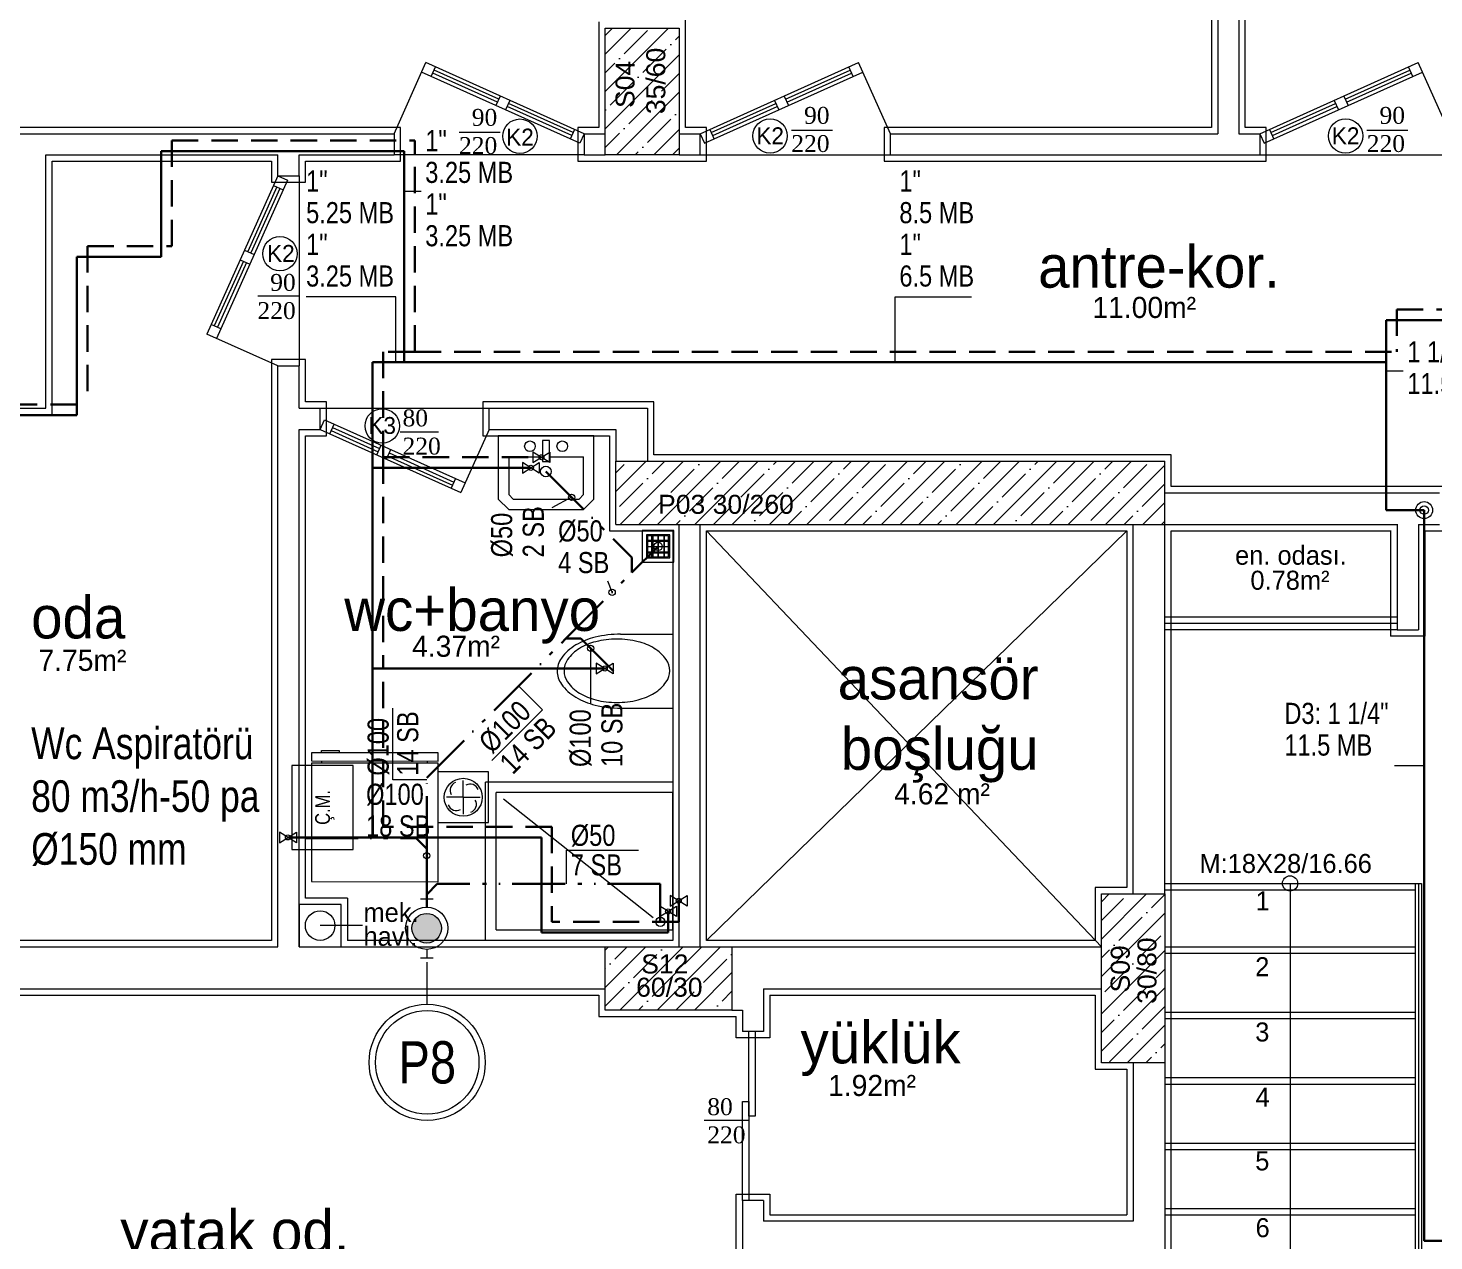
# Model space of a CAD drawing. Header units: centimetres. Extents: x 252513 to 260714, y -444050 to -441150.
# Drawn here: x 252907 to 253573, y -442395 to -441821 of the extents above; entities that cross this region are included whole.
import ezdxf
from ezdxf.enums import TextEntityAlignment as Align

# ---------------------------------------------------------------- set-up
doc = ezdxf.new("R2010")
doc.units = ezdxf.units.CM
doc.linetypes.add('ROTAS_BASMA', pattern=[18.75, 12.5, -6.25])
doc.linetypes.add('ROTAS_PISSU', pattern=[45, 25, -6, 0, -6, 2, -6])
for name, color, linetype, lineweight in [('ROTAS-MIMARI', 8, 'Continuous', 13), ('ROTAS-MIMARI-YAZI', 8, 'Continuous', 13), ('ROTAS-SEMBOL-KILAVUZ', 9, 'Continuous', 9), ('ROTAS-SIHHI-CIHAZ-YAZI', 1, 'Continuous', 13), ('ROTAS-SIHHI-HAVALANDIRMA-SEMBOL', 30, 'Continuous', 13), ('ROTAS-SIHHI-HAVALANDIRMA-YAZI', 30, 'Continuous', 9), ('ROTAS-SIHHI-KOLON-NO', 1, 'Continuous', 18), ('ROTAS-SIHHI-PIS-SU', 6, 'ROTAS_PISSU', 30), ('ROTAS-SIHHI-PIS-SU-CAP', 211, 'Continuous', 18), ('ROTAS-SIHHI-SEMBOL', 1, 'Continuous', 18), ('ROTAS-SIHHI-SICAK-SU', 1, 'ROTAS_BASMA', 30), ('ROTAS-SIHHI-SOGUK-SU', 5, 'Continuous', 30), ('ROTAS-SIHHI-TEMIZ-SU-CAP', 101, 'Continuous', 18)]:
    doc.layers.add(name, color=color, linetype=linetype, lineweight=lineweight)
doc.styles.add('arial_1_18', font='arial.ttf', dxfattribs={"height": 0.2})
doc.styles.add('ROTAS-YAZI', font='arial.ttf')
pattern_1 = [(45, (231105.378, -437638.89), (-8.838835, 8.838835), []), (45, (231114.217, -437638.89), (-8.838835, 8.838835), [15.625, -3.125, 0, -3.125])]

# ---------------------------------------------------------------- blocks, each defined once
blk = doc.blocks.new('ROTAS-S2-PIS-KOLON')
h = blk.add_hatch(color=6)
edge = h.paths.add_edge_path()
edge.add_arc((0, 0), 7, 0, 360)
at = {"color": 30}
for p, q in [((-10, 0), (-14, 0)), ((10, 0), (14, 0))]:
    blk.add_line(p, q, dxfattribs=at)
at = {"color": 1}
for points in [[(-14, -3), (-14, 3)], [(14, -3), (14, 3)]]:
    blk.add_lwpolyline(points, dxfattribs=at)
at = {"color": 30}
blk.add_circle((0, 0), 10, dxfattribs=at)
at = {"color": 6}
blk.add_circle((0, 0), 7, dxfattribs=at)
at = {"style": 'ROTAS-YAZI', "flags": 1}
blk.add_attdef('NO', (0, 0), '', height=5, dxfattribs=at)
blk = doc.blocks.new('ROTAS-S2-YER-SUZGECI')
for p, q in [((-5.5, 3), (5.5, 3)), ((-5.5, 0), (5.5, 0)), ((-3, -5.5), (-3, 5.5)), ((0, -5.5), (0, 5.5)), ((3, -5.5), (3, 5.5)), ((-5.5, -3), (5.5, -3))]:
    blk.add_line(p, q)
for points in [[(-7.5, -7.5), (7.5, -7.5), (7.5, 7.5), (-7.5, 7.5)], [(-5.5, -5.5), (5.5, -5.5), (5.5, 5.5), (-5.5, 5.5)]]:
    blk.add_lwpolyline(points, close=True)
blk.add_circle((0, 0), 2)
blk = doc.blocks.new('ROTAS-S2-TEMIZ-GIRIS')
for radius in [4, 2]:
    blk.add_circle((0, 0), radius)
blk = doc.blocks.new('ROTAS-S2-KURESEL-VANA')
blk.add_lwpolyline([(-4, -2.5), (4, 2.5), (4, -2.5), (-4, 2.5)], close=True)
blk.add_circle((0, 0), 1.2)
blk = doc.blocks.new('ROTAS-S2-KOLON-NO')
at = {"color": 1}
for radius in [27.5, 24.5]:
    blk.add_circle((0, 0), radius, dxfattribs=at)
at = {"color": 6, "style": 'ROTAS-YAZI', "width": 0.8}
blk.add_attdef('NO', text='', height=20, dxfattribs=at).set_placement((0, 0), align=Align.MIDDLE_CENTER)
blk = doc.blocks.new('ROTAS-S2-ASPIRATOR')
for q in [(0, 8), (-8, 0), (8, 0), (0, -8)]:
    blk.add_line((0, 0), q)
blk.add_lwpolyline([(-12, -12), (12, -12), (12, 12), (-12, 12)], close=True)
blk.add_circle((0, 0), 9)
for centre, start, end in [((-2.26, 3.3), 110, 210), ((3.3, 2.26), 20, 120), ((-3.3, -2.26), 200, 300), ((2.26, -3.3), 290, 390)]:
    blk.add_arc(centre, 4, start, end)
blk = doc.blocks.new('ROTAS-S2-TS-CAP2')
at = {"style": 'ROTAS-YAZI', "width": 0.8}
for tag, p in [('C1', (0, 15)), ('M1', (0, 0))]:
    blk.add_attdef(tag, p, '', height=10, dxfattribs=at)
blk = doc.blocks.new('ROTAS-S2-PS-CAP-U')
for p, q in [((0, 0), (0, 16)), ((0, 16), (34, 16))]:
    blk.add_line(p, q)
at = {"style": 'ROTAS-YAZI', "width": 0.8}
for tag, p in [('CAP', (2, 18)), ('SB', (2, 4))]:
    blk.add_attdef(tag, p, '', height=10, dxfattribs=at)
blk = doc.blocks.new('ROTAS-S2-PS-CAP-AL')
for p, q in [((0, 0), (0, -16)), ((0, -16), (-34, -16))]:
    blk.add_line(p, q)
at = {"style": 'ROTAS-YAZI', "width": 0.8}
for tag, p in [('CAP', (-32, -14)), ('SB', (-32, -28))]:
    blk.add_attdef(tag, p, '', height=10, dxfattribs=at)
blk = doc.blocks.new('ROTAS-S2-TS-CAP4')
at = {"style": 'ROTAS-YAZI', "width": 0.8}
for tag, p in [('C1', (0, 45)), ('M1', (0, 30)), ('C2', (0, 15)), ('M2', (0, 0))]:
    blk.add_attdef(tag, p, '', height=10, dxfattribs=at)

msp = doc.modelspace()

# ---------------------------------------------------------------- hatches: boundary and pattern name
at = {"layer": 'ROTAS-MIMARI', "ltscale": 0.03}
h = msp.add_hatch(dxfattribs=at)
h.set_pattern_fill('ANSI35', color=256, scale=50, style=0)
h.set_pattern_definition(pattern_1)
h.paths.add_polyline_path([(253215.24, -441820.76), (253180.24, -441820.76), (253180.24, -441880.76), (253215.24, -441880.76)])
h.paths.add_polyline_path([(253211.15, -441863.84), (253211.15, -441827.72), (253197.18, -441827.72), (253197.18, -441863.84)], flags=24)
h.paths.add_polyline_path([(253196.6, -441860.92), (253196.6, -441833.89), (253182.64, -441833.89), (253182.64, -441860.92)], flags=24)
h = msp.add_hatch(dxfattribs=at)
h.set_pattern_fill('ANSI35', color=256, scale=50, style=0)
h.set_pattern_definition(pattern_1)
h.paths.add_polyline_path([(253445.24, -442025.76), (253185.24, -442025.76), (253185.24, -442055.76), (253445.24, -442055.76)])
h.paths.add_polyline_path([(253202.91, -442053.25), (253271.89, -442053.25), (253271.89, -442039.28), (253202.91, -442039.28)], flags=24)
h = msp.add_hatch(dxfattribs=at)
h.set_pattern_fill('ANSI35', color=256, scale=50, style=0)
h.set_pattern_definition(pattern_1)
h.paths.add_polyline_path([(253445.24, -442230.76), (253415.24, -442230.76), (253415.24, -442310.76), (253445.24, -442310.76)])
h.paths.add_polyline_path([(253443.72, -442285.14), (253443.72, -442249.02), (253429.75, -442249.02), (253429.75, -442285.14)], flags=24)
h.paths.add_polyline_path([(253431.06, -442279.73), (253431.06, -442252.7), (253417.1, -442252.7), (253417.1, -442279.73)], flags=24)
h = msp.add_hatch(dxfattribs=at)
h.set_pattern_fill('ANSI35', color=256, scale=50, style=0)
h.set_pattern_definition(pattern_1)
h.paths.add_polyline_path([(253240.24, -442255.76), (253180.24, -442255.76), (253180.24, -442285.76), (253240.24, -442285.76)])
h.paths.add_polyline_path([(253192.54, -442281.91), (253228.66, -442281.91), (253228.66, -442267.94), (253192.54, -442267.94)], flags=24)
h.paths.add_polyline_path([(253194.94, -442270.89), (253221.96, -442270.89), (253221.96, -442256.93), (253194.94, -442256.93)], flags=24)

# ---------------------------------------------------------------- linework, layer by layer
for p, q in [((253467.24, -441518.76), (253467.24, -441867.76)), ((253470.24, -441515.76), (253470.24, -441870.76)), ((253480.24, -441515.76), (253480.24, -441870.76)), ((253483.24, -441867.76), (253483.24, -441518.76)), ((253218.24, -441822.76), (253218.24, -441533.76)), ((253177.24, -441817.76), (253177.24, -441867.76)), ((253218.24, -441867.76), (253218.24, -441822.76)), ((253080.24, -441870.76), (253095.36, -441837.12)), ((253170.24, -441870.76), (253095.36, -441837.12)), ((253225.24, -441870.76), (253300.12, -441837.12)), ((253315.24, -441870.76), (253300.12, -441837.12)), ((253490.24, -441870.76), (253565.12, -441837.12)), ((253580.24, -441870.76), (253565.12, -441837.12)), ((253168.19, -441875.32), (253093.31, -441841.68)), ((253097.87, -441843.73), (253099.92, -441839.17)), ((253129.21, -441855.84), (253098.61, -441842.09)), ((253129.85, -441854.4), (253099.25, -441840.65)), ((253227.29, -441875.32), (253302.17, -441841.68)), ((253265.63, -441854.4), (253296.23, -441840.65)), ((253266.28, -441855.84), (253296.88, -441842.09)), ((253297.61, -441843.73), (253295.56, -441839.17)), ((253492.29, -441875.32), (253567.17, -441841.68)), ((253530.63, -441854.4), (253561.23, -441840.65)), ((253531.28, -441855.84), (253561.88, -441842.09)), ((253562.61, -441843.73), (253560.56, -441839.17)), ((253130.52, -441852.92), (253128.47, -441857.48)), ((253135.08, -441854.97), (253133.03, -441859.53)), ((253164.37, -441871.64), (253133.77, -441857.89)), ((253165.01, -441870.2), (253134.41, -441856.45)), ((253230.47, -441870.2), (253261.07, -441856.45)), ((253231.12, -441871.64), (253261.72, -441857.89)), ((253260.4, -441854.97), (253262.45, -441859.53)), ((253264.96, -441852.92), (253267.01, -441857.48)), ((253495.47, -441870.2), (253526.07, -441856.45)), ((253496.12, -441871.64), (253526.72, -441857.89)), ((253525.4, -441854.97), (253527.45, -441859.53)), ((253529.96, -441852.92), (253532.01, -441857.48)), ((253083.24, -441867.76), (252897.43, -441867.76)), ((252900.43, -441870.76), (253080.24, -441870.76)), ((253080.24, -441870.76), (253080.24, -441880.76)), ((253083.24, -441883.76), (253083.24, -441867.76)), ((253111.11, -441870.08), (253130.43, -441870.08)), ((253165.68, -441868.71), (253163.63, -441873.28)), ((253177.24, -441867.76), (253167.24, -441867.76)), ((253167.24, -441867.76), (253167.24, -441883.76)), ((253170.24, -441870.76), (253168.19, -441875.32)), ((253170.24, -441870.76), (253180.24, -441870.76)), ((253170.24, -441870.76), (253170.24, -441880.76)), ((253215.24, -441870.76), (253225.24, -441870.76)), ((253228.24, -441867.76), (253218.24, -441867.76)), ((253225.24, -441880.76), (253225.24, -441870.76)), ((253225.24, -441870.76), (253227.29, -441875.32)), ((253228.24, -441883.76), (253228.24, -441867.76)), ((253229.8, -441868.71), (253231.85, -441873.28)), ((253268.45, -441869.15), (253287.77, -441869.15)), ((253467.24, -441867.76), (253312.24, -441867.76)), ((253312.24, -441867.76), (253312.24, -441883.76)), ((253315.24, -441870.76), (253470.24, -441870.76)), ((253315.24, -441880.76), (253315.24, -441870.76)), ((253480.24, -441870.76), (253490.24, -441870.76)), ((253493.24, -441867.76), (253483.24, -441867.76)), ((253490.24, -441870.76), (253490.24, -441880.76)), ((253490.24, -441870.76), (253492.29, -441875.32)), ((253493.24, -441883.76), (253493.24, -441867.76)), ((253494.8, -441868.71), (253496.85, -441873.28)), ((253540.93, -441869.15), (253560.25, -441869.15)), ((252915.43, -441880.76), (253025.24, -441880.76)), ((252915.43, -442000.76), (252915.43, -441880.76)), ((252918.43, -441883.76), (253022.24, -441883.76)), ((252918.43, -442003.76), (252918.43, -441883.76)), ((253022.24, -441883.76), (253022.24, -441893.76)), ((253025.24, -441890.76), (253025.24, -441880.76)), ((253035.24, -441890.76), (253035.24, -441880.76)), ((253035.24, -441880.76), (253080.24, -441880.76)), ((253038.24, -441893.76), (253038.24, -441883.76)), ((253038.24, -441883.76), (253083.24, -441883.76)), ((253170.24, -441880.76), (253080.24, -441880.76)), ((253167.24, -441883.76), (253228.24, -441883.76)), ((253170.24, -441880.76), (253180.24, -441880.76)), ((253215.24, -441880.76), (253225.24, -441880.76)), ((253225.24, -441880.76), (253315.24, -441880.76)), ((253312.24, -441883.76), (253493.24, -441883.76)), ((253315.24, -441880.76), (253490.24, -441880.76)), ((253490.24, -441880.76), (253580.24, -441880.76)), ((253025.24, -441890.76), (252991.59, -441965.65)), ((253025.24, -441890.76), (253035.24, -441890.76)), ((253025.24, -441890.76), (253029.8, -441892.81)), ((253035.24, -441890.76), (253035.24, -441980.76)), ((253029.8, -441892.81), (252996.16, -441967.69)), ((253024.68, -441895.99), (253010.93, -441926.59)), ((253026.12, -441896.64), (253012.37, -441927.24)), ((253022.24, -441893.76), (253038.24, -441893.76)), ((253023.19, -441895.32), (253027.75, -441897.37)), ((253008.88, -441931.15), (252995.13, -441961.75)), ((253010.32, -441931.8), (252996.57, -441962.4)), ((253007.39, -441930.49), (253011.95, -441932.53)), ((253009.44, -441925.92), (253014, -441927.97)), ((253015.68, -441947.54), (253035, -441947.54)), ((252998.2, -441963.13), (252993.64, -441961.08)), ((253025.24, -441980.76), (252991.59, -441965.65)), ((253038.24, -441977.76), (253022.24, -441977.76)), ((253022.24, -441977.76), (253022.24, -442252.76)), ((253038.24, -441997.76), (253038.24, -441977.76)), ((253025.24, -442255.76), (253025.24, -441980.76)), ((253025.24, -441980.76), (253035.24, -441980.76)), ((253035.24, -442000.76), (253035.24, -441980.76)), ((253048.24, -441997.76), (253038.24, -441997.76)), ((253048.24, -442013.76), (253048.24, -441997.76)), ((253203.24, -441997.76), (253122.24, -441997.76)), ((253122.24, -441997.76), (253122.24, -442013.76)), ((253203.24, -442022.76), (253203.24, -441997.76)), ((252770.24, -442000.76), (252915.43, -442000.76)), ((252773.24, -442003.76), (252918.43, -442003.76)), ((253035.24, -442000.76), (253045.24, -442000.76)), ((253045.24, -442010.76), (253045.24, -442000.76)), ((253045.24, -442000.76), (253125.24, -442000.76)), ((253125.24, -442000.76), (253200.24, -442000.76)), ((253125.24, -442010.76), (253125.24, -442000.76)), ((253200.24, -442000.76), (253200.24, -442025.76)), ((253035.24, -442255.76), (253035.24, -442010.76)), ((253035.24, -442010.76), (253045.24, -442010.76)), ((253045.24, -442010.76), (253047.29, -442006.2)), ((253045.24, -442010.76), (253111.8, -442040.67)), ((253047.29, -442006.2), (253113.85, -442036.11)), ((253049.8, -442012.81), (253051.85, -442008.25)), ((253050.47, -442011.33), (253072.75, -442021.34)), ((253051.12, -442009.89), (253073.4, -442019.9)), ((253125.24, -442010.76), (253111.8, -442040.67)), ((253125.24, -442010.76), (253185.24, -442010.76)), ((253185.24, -442010.76), (253185.24, -442025.76)), ((253038.24, -442232.76), (253038.24, -442013.76)), ((253038.24, -442013.76), (253048.24, -442013.76)), ((253072.08, -442022.82), (253074.13, -442018.26)), ((253101.29, -442012.11), (253083.18, -442012.11)), ((253122.24, -442013.76), (253182.24, -442013.76)), ((253174.91, -442013.76), (253129.58, -442013.76)), ((253129.58, -442013.76), (253129.58, -442043.76)), ((253150.57, -442016.05), (253150.57, -442026.05)), ((253153.92, -442016.05), (253150.57, -442016.05)), ((253153.92, -442026.05), (253153.92, -442016.05)), ((253174.91, -442043.76), (253174.91, -442013.76)), ((253182.24, -442013.76), (253182.24, -442025.76)), ((253076.64, -442024.87), (253078.69, -442020.31)), ((253077.31, -442023.39), (253107.91, -442037.14)), ((253077.96, -442021.95), (253108.56, -442035.7)), ((253134.58, -442023.76), (253150.57, -442023.76)), ((253134.58, -442023.76), (253134.58, -442041.69)), ((253153.92, -442023.76), (253169.91, -442023.76)), ((253169.91, -442041.69), (253169.91, -442023.76)), ((253248.24, -442022.76), (253203.24, -442022.76)), ((253412.24, -442022.76), (253248.24, -442022.76)), ((253448.24, -442022.76), (253412.24, -442022.76)), ((253448.24, -442037.76), (253448.24, -442022.76)), ((253150.57, -442026.05), (253153.92, -442026.05)), ((253182.24, -442025.76), (253182.24, -442058.76)), ((253109.29, -442034.06), (253107.24, -442038.62)), ((253578.24, -442037.76), (253448.24, -442037.76)), ((253129.58, -442043.76), (253134.58, -442048.76)), ((253134.58, -442041.69), (253136.65, -442043.76)), ((253136.65, -442043.76), (253167.83, -442043.76)), ((253167.83, -442043.76), (253169.91, -442041.69)), ((253169.91, -442048.76), (253174.91, -442043.76)), ((253445.24, -442040.76), (253575.24, -442040.76)), ((253134.58, -442048.76), (253169.91, -442048.76)), ((253215.24, -442255.76), (253215.24, -442055.76)), ((253225.24, -442255.76), (253225.24, -442055.76)), ((253430.24, -442230.76), (253430.24, -442055.76)), ((253445.24, -442055.76), (253555.24, -442055.76)), ((253445.24, -442230.76), (253445.24, -442055.76)), ((253555.24, -442055.73), (253555.24, -442105.73)), ((253565.24, -442055.76), (253575.24, -442055.76)), ((253565.24, -442055.76), (253565.24, -442105.73)), ((253182.24, -442058.76), (253212.24, -442058.76)), ((253210.26, -442061.17), (253200.26, -442061.17)), ((253200.26, -442061.17), (253200.26, -442071.17)), ((253200.26, -442063.64), (253210.26, -442063.64)), ((253202.72, -442061.17), (253202.72, -442071.17)), ((253205.34, -442061.17), (253205.34, -442071.17)), ((253207.96, -442061.17), (253207.96, -442071.17)), ((253210.26, -442071.17), (253210.26, -442061.17)), ((253212.24, -442058.76), (253212.24, -442252.76)), ((253228.24, -442252.76), (253228.24, -442058.76)), ((253228.24, -442058.76), (253245.24, -442058.76)), ((253228.24, -442058.76), (253415.24, -442255.76)), ((253228.24, -442252.76), (253427.24, -442058.76)), ((253245.24, -442058.76), (253415.24, -442058.76)), ((253415.24, -442058.76), (253427.24, -442058.76)), ((253427.24, -442058.76), (253427.24, -442227.76)), ((253448.24, -442230.76), (253448.24, -442058.76)), ((253448.24, -442058.76), (253552.03, -442058.76)), ((253552.03, -442058.73), (253552.03, -442108.73)), ((253568.24, -442058.76), (253578.24, -442058.76)), ((253568.24, -442058.76), (253568.24, -442108.73)), ((253200.26, -442066.17), (253210.26, -442066.17)), ((253200.26, -442068.7), (253210.26, -442068.7)), ((253200.26, -442071.17), (253210.26, -442071.17)), ((253555.24, -442099.73), (253445.24, -442099.73)), ((253555.24, -442102.73), (253445.24, -442102.73)), ((253187.52, -442107.76), (253212.41, -442107.76)), ((253212.45, -442142.76), (253212.45, -442107.71)), ((253555.24, -442105.73), (253445.24, -442105.73)), ((253568.24, -442108.73), (253552.03, -442108.73)), ((253555.24, -442105.73), (253565.24, -442105.73)), ((253187.52, -442142.76), (253212.45, -442142.76)), ((253101.11, -442163.96), (253041.11, -442163.95)), ((253041.11, -442163.95), (253041.11, -442167.79)), ((253045.87, -442163.95), (253045.87, -442162.86)), ((253045.87, -442162.86), (253054.19, -442162.86)), ((253054.19, -442163.95), (253045.87, -442163.95)), ((253054.19, -442162.86), (253054.19, -442163.95)), ((253101.11, -442167.81), (253101.11, -442163.96)), ((253041.11, -442168.78), (253041.09, -442224.93)), ((253041.11, -442167.79), (253101.11, -442167.81)), ((253101.1, -442168.79), (253041.11, -442168.78)), ((253046.11, -442168.78), (253046.11, -442167.8)), ((253096.11, -442168.79), (253096.11, -442167.81)), ((253101.09, -442224.95), (253101.1, -442168.79)), ((253212.24, -442177.76), (253123.53, -442177.76)), ((253123.53, -442252.76), (253123.53, -442177.76)), ((253212.24, -442182.76), (253128.53, -442182.76)), ((253128.53, -442247.76), (253128.53, -442182.76)), ((253212.24, -442247.76), (253212.24, -442182.76)), ((253132.07, -442185.77), (253203, -442241.94)), ((253041.09, -442224.93), (253101.09, -442224.95)), ((253427.24, -442227.76), (253412.24, -442227.76)), ((253412.24, -442227.76), (253412.24, -442252.76)), ((253445.24, -442225.76), (253563.74, -442225.76)), ((253445.24, -442228.76), (253563.74, -442228.76)), ((253448.24, -442310.76), (253448.24, -442230.76)), ((253504.49, -442225.76), (253504.49, -442472.76)), ((253563.74, -442225.76), (253563.74, -442651.93)), ((253563.74, -442225.76), (253566.74, -442225.76)), ((253565.24, -442225.76), (253565.24, -442651.54)), ((253566.74, -442225.76), (253566.74, -442654.25)), ((253055.24, -442235.76), (253035.24, -442235.76)), ((253035.24, -442235.76), (253035.24, -442255.76)), ((253058.24, -442232.76), (253038.24, -442232.76)), ((253055.24, -442255.76), (253055.24, -442235.76)), ((253058.24, -442232.76), (253058.24, -442252.76)), ((253065.24, -442245.76), (253045.24, -442245.76)), ((253128.53, -442247.76), (253212.24, -442247.76)), ((252785.24, -442255.76), (253025.24, -442255.76)), ((253022.24, -442252.76), (252788.24, -442252.76)), ((253035.24, -442255.76), (253180.24, -442255.76)), ((253035.24, -442255.76), (253055.24, -442255.76)), ((253170.24, -442252.76), (253058.24, -442252.76)), ((253212.24, -442252.76), (253170.24, -442252.76)), ((253225.24, -442255.76), (253415.24, -442255.76)), ((253412.24, -442252.76), (253228.24, -442252.76)), ((253445.24, -442255.76), (253563.74, -442255.76)), ((253445.24, -442258.76), (253563.74, -442258.76)), ((252785.24, -442275.76), (253180.24, -442275.76)), ((253255.24, -442275.76), (253415.24, -442275.76)), ((253255.24, -442275.76), (253255.24, -442295.9)), ((252788.24, -442278.76), (253177.24, -442278.76)), ((253177.24, -442278.76), (253177.24, -442288.76)), ((253258.24, -442278.76), (253412.24, -442278.76)), ((253258.24, -442278.76), (253258.24, -442298.9)), ((253412.24, -442278.76), (253412.24, -442313.76)), ((253177.24, -442288.76), (253233.24, -442288.76)), ((253233.24, -442288.76), (253242.24, -442288.76)), ((253240.24, -442285.76), (253245.24, -442285.76)), ((253242.24, -442298.9), (253242.24, -442288.76)), ((253245.24, -442285.76), (253245.24, -442295.9)), ((253445.24, -442286.76), (253563.74, -442286.76)), ((253445.24, -442289.76), (253563.74, -442289.76)), ((253255.24, -442295.9), (253245.24, -442295.9)), ((253248.24, -442336.05), (253248.24, -442296.05)), ((253251.24, -442296.05), (253251.24, -442336.05)), ((253258.24, -442298.9), (253242.24, -442298.9)), ((253430.24, -442310.76), (253430.24, -442385.76)), ((253445.24, -442310.76), (253445.24, -442560.76)), ((253448.24, -442525.76), (253448.24, -442310.76)), ((253412.24, -442313.76), (253427.24, -442313.76)), ((253427.24, -442313.76), (253427.24, -442382.76)), ((253445.24, -442317.76), (253563.74, -442317.76)), ((253445.24, -442320.76), (253563.74, -442320.76)), ((253245.24, -442375.9), (253245.24, -442329.08)), ((253245.24, -442329.08), (253248.24, -442329.08)), ((253248.24, -442329.08), (253248.24, -442375.9)), ((253251.24, -442336.05), (253248.24, -442336.05)), ((253248.24, -442338.06), (253227.13, -442338.06)), ((253445.24, -442348.76), (253563.74, -442348.76)), ((253445.24, -442351.76), (253563.74, -442351.76)), ((253242.24, -442572.76), (253242.24, -442372.9)), ((253242.24, -442372.9), (253258.24, -442372.9)), ((253245.24, -442375.9), (253245.24, -442575.76)), ((253255.24, -442375.9), (253245.24, -442375.9)), ((253248.24, -442375.9), (253245.24, -442375.9)), ((253255.24, -442375.9), (253255.24, -442385.76)), ((253258.24, -442372.9), (253258.24, -442382.76)), ((253258.24, -442382.76), (253427.24, -442382.76)), ((253445.24, -442379.76), (253563.74, -442379.76)), ((253445.24, -442382.76), (253563.74, -442382.76)), ((253430.24, -442385.76), (253255.24, -442385.76))]:
    msp.add_line(p, q, dxfattribs=at)
for points in [[(253180.24, -441880.76), (253180.24, -441820.76)], [(253180.24, -441820.76), (253215.24, -441820.76)], [(253215.24, -441820.76), (253215.24, -441880.76)], [(253215.24, -441880.76), (253180.24, -441880.76)], [(253185.24, -442055.76), (253185.24, -442025.76)], [(253185.24, -442025.76), (253445.24, -442025.76)], [(253445.24, -442055.76), (253445.24, -442025.76)], [(253185.24, -442055.76), (253445.24, -442055.76)], [(253415.24, -442310.76), (253415.24, -442230.76)], [(253415.24, -442230.76), (253445.24, -442230.76)], [(253445.24, -442230.76), (253445.24, -442310.76)], [(253180.24, -442285.76), (253180.24, -442255.76)], [(253180.24, -442255.76), (253240.24, -442255.76)], [(253240.24, -442255.76), (253240.24, -442285.76)], [(253240.24, -442285.76), (253180.24, -442285.76)], [(253445.24, -442310.76), (253415.24, -442310.76)]]:
    msp.add_lwpolyline(points, dxfattribs=at)
for centre, radius in [((253139.84, -441871.94), 8.14), ((253258.31, -441871.84), 8.14), ((253530.79, -441871.84), 8.14), ((253026.18, -441927.59), 8.14), ((253074.65, -442009.13), 8.14), ((253144.58, -442018.76), 2.52), ((253159.91, -442018.76), 2.52), ((253152.11, -442030.72), 2.52), ((253504.49, -442225.76), 3.6), ((253045.24, -442245.76), 7), ((253206.29, -442243.96), 2.18)]:
    msp.add_circle(centre, radius, dxfattribs=at)
for centre, radius, start, end in [((253183.49, -442142.34), 34.11, 103.58371, 120.25644), ((253182.51, -442138.52), 28.03, 103.95685, 120.96376), ((253187.52, -442159.01), 51.26, 90, 103.58371), ((253185.76, -442151.62), 41.53, 90, 103.95685), ((253185.76, -442151.62), 41.53, 76.04315, 90), ((253189.02, -442138.52), 28.03, 59.03624, 76.04315), ((253177.36, -442131.83), 21.94, 120.25644, 144.62219), ((253177.55, -442130.26), 18.4, 120.96376, 145.38051), ((253193.97, -442130.26), 18.4, 34.61949, 59.03624), ((253168.1, -442125.26), 10.58, 144.62219, 180), ((253170.06, -442125.09), 9.3, 145.38051, 180), ((253201.47, -442125.09), 9.3, 0, 34.61949), ((253168.1, -442125.26), 10.58, 180, 215.37781), ((253177.36, -442118.68), 21.94, 215.37781, 239.74356), ((253170.06, -442125.09), 9.3, 180, 214.61949), ((253177.55, -442119.92), 18.4, 214.61949, 239.03624), ((253193.97, -442119.92), 18.4, 300.96376, 325.38051), ((253201.47, -442125.09), 9.3, 325.38051, 0), ((253183.49, -442108.17), 34.11, 239.74356, 256.41629), ((253182.51, -442111.66), 28.03, 239.03624, 256.04315), ((253189.02, -442111.66), 28.03, 283.95685, 300.96376), ((253187.52, -442091.5), 51.26, 256.41629, 270), ((253185.76, -442098.56), 41.53, 256.04315, 270), ((253185.76, -442098.56), 41.53, 270, 283.95685)]:
    msp.add_arc(centre, radius, start, end, dxfattribs=at)
at = {"layer": 'ROTAS-SEMBOL-KILAVUZ'}
for p, q in [((253164.34, -442042.95), (253155.02, -442047.93)), ((253183.5, -442087.93), (253181.39, -442082.71)), ((253173.33, -442114.44), (253173.33, -442140.91)), ((253095.7, -442212.64), (253095.7, -442207.43)), ((253095.76, -442263), (253095.83, -442283))]:
    msp.add_line(p, q, dxfattribs=at)
for centre in [(253164.34, -442042.95), (253183.5, -442087.93), (253173.33, -442114.44), (253095.7, -442212.64)]:
    msp.add_circle(centre, 1.5, dxfattribs=at)
at = {"layer": 'ROTAS-SIHHI-PIS-SU'}
for points in [[(253152.11, -442030.72), (253192.87, -442071.48), (253192.87, -442078.55)], [(253095.7, -442237.05), (253095.7, -442231), (253095.7, -442209.4), (253095.7, -442175.73), (253161.62, -442109.81), (253192.87, -442078.55), (253205.26, -442066.17)], [(253184.14, -442125.26), (253168.69, -442109.81), (253161.62, -442109.81)], [(253038.2, -442204.4), (253090.7, -442204.4), (253095.7, -442209.4)], [(253206.29, -442243.96), (253206.29, -442226), (253100.7, -442226), (253095.7, -442231)]]:
    msp.add_lwpolyline(points, dxfattribs=at)
at = {"layer": 'ROTAS-SIHHI-SEMBOL'}
msp.add_lwpolyline([(253031.9, -442209.7), (253060.9, -442209.7), (253060.9, -442169.9), (253031.9, -442169.9)], close=True, dxfattribs=at)
at = {"layer": 'ROTAS-SIHHI-SICAK-SU'}
for points in [[(252975.01, -441874), (252975.01, -441924)], [(252975.01, -441874), (253090.01, -441874)], [(253090.01, -441974), (253090.01, -441874)], [(252935.01, -441924), (252935.01, -441999)], [(252935.01, -441924), (252975.01, -441924)], [(253555.01, -441954), (253625.01, -441954)], [(253555.01, -441954), (253555.01, -441974)], [(253090.01, -441974), (253075.01, -441974)], [(253075.01, -441974), (253075.01, -442024)], [(253090.01, -441974), (253555.01, -441974)], [(252880.01, -441999), (252935.01, -441999)], [(253075.01, -442024), (253075.01, -442119)], [(253075.01, -442024), (253150.01, -442024)], [(253075.01, -442199), (253075.01, -442119)], [(253155.01, -442199), (253075.01, -442199)], [(253155.01, -442199), (253155.01, -442244)], [(253215.01, -442234), (253215.01, -442244)], [(253215.01, -442244), (253155.01, -442244)]]:
    msp.add_lwpolyline(points, dxfattribs=at)
at = {"layer": 'ROTAS-SIHHI-SOGUK-SU'}
for points in [[(252970.01, -441879), (252970.01, -441929)], [(252970.01, -441879), (253085.01, -441879)], [(253085.01, -441979), (253085.01, -441879)], [(252930.01, -441929), (252930.01, -442004)], [(252930.01, -441929), (252970.01, -441929)], [(253550.01, -441959), (253620.01, -441959)], [(253550.01, -441959), (253550.01, -441979)], [(253085.01, -441979), (253070.01, -441979)], [(253070.01, -441979), (253070.01, -442029)], [(253085.01, -441979), (253550.01, -441979)], [(253550.01, -442049), (253550.01, -441979)], [(252875.01, -442004), (252930.01, -442004)], [(253070.01, -442029), (253070.01, -442124)], [(253070.01, -442029), (253145.01, -442029)], [(253568, -442049), (253550.01, -442049)], [(253678.5, -442395), (253568, -442395), (253568, -442049)], [(253070.01, -442204), (253070.01, -442124)], [(253070.01, -442124), (253180.01, -442124)], [(253070.01, -442204), (253030.01, -442204)], [(253150.01, -442204), (253070.01, -442204)], [(253150.01, -442204), (253150.01, -442249)], [(253210.01, -442239), (253210.01, -442249)], [(253210.01, -442249), (253150.01, -442249)]]:
    msp.add_lwpolyline(points, dxfattribs=at)
at = {"layer": 'ROTAS-SIHHI-TEMIZ-SU-CAP'}
for p, q in [((253085.01, -441898), (253093.01, -441898)), ((253081.01, -441948), (253038.6, -441948)), ((253317.51, -441948), (253353.63, -441948)), ((253550.01, -441983), (253558.01, -441983))]:
    msp.add_line(p, q, dxfattribs=at)
for points in [[(253085.01, -441929), (253085.01, -441898)], [(253081.01, -441979), (253081.01, -441948)], [(253317.51, -441979), (253317.51, -441948)], [(253550.01, -442014), (253550.01, -441983)], [(253568, -442170.1), (253554, -442170.1)]]:
    msp.add_lwpolyline(points, dxfattribs=at)

# ---------------------------------------------------------------- block references
at = {"layer": 'ROTAS-SIHHI-HAVALANDIRMA-SEMBOL'}
msp.add_blockref('ROTAS-S2-ASPIRATOR', (253113, -442185), dxfattribs=at)
at = {"layer": 'ROTAS-SIHHI-KOLON-NO'}
msp.add_blockref('ROTAS-S2-KOLON-NO', (253095.94, -442310.5), dxfattribs=at).add_auto_attribs({'NO': 'P8'})
at = {"layer": 'ROTAS-SIHHI-PIS-SU-CAP'}
for name, p, rotation, values in [('ROTAS-S2-TS-CAP2', (253151.17, -442071.38), 90, {'C1': 'Ø50', 'M1': '2 SB'}), ('ROTAS-S2-PS-CAP-AL', (253139.21, -442132.22), 44.999999998820876, {'CAP': 'Ø100', 'SB': '14 SB'}), ('ROTAS-S2-PS-CAP-U', (253095.7, -442176.74), 90, {'CAP': 'Ø100', 'SB': '14 SB'}), ('ROTAS-S2-TS-CAP2', (253188.4, -442170.65), 90, {'C1': 'Ø100', 'M1': '10 SB'})]:
    msp.add_blockref(name, p, dxfattribs=dict(at, rotation=rotation)).add_auto_attribs(values)
for name, p, values in [('ROTAS-S2-TS-CAP2', (253157.93, -442078.85), {'C1': 'Ø50', 'M1': '4 SB'}), ('ROTAS-S2-TS-CAP2', (253066.99, -442203.57), {'C1': 'Ø100', 'M1': '18 SB'}), ('ROTAS-S2-PS-CAP-U', (253161.94, -442226), {'CAP': 'Ø50', 'SB': '7 SB'})]:
    msp.add_blockref(name, p, dxfattribs=at).add_auto_attribs(values)
at = {"layer": 'ROTAS-SIHHI-SEMBOL'}
for name, p in [('ROTAS-S2-KURESEL-VANA', (253150.01, -442024)), ('ROTAS-S2-KURESEL-VANA', (253145.01, -442029)), ('ROTAS-S2-TEMIZ-GIRIS', (253568, -442049)), ('ROTAS-S2-YER-SUZGECI', (253205.26, -442066.17)), ('ROTAS-S2-KURESEL-VANA', (253180.01, -442124)), ('ROTAS-S2-KURESEL-VANA', (253030.01, -442204)), ('ROTAS-S2-KURESEL-VANA', (253210.01, -442239)), ('ROTAS-S2-KURESEL-VANA', (253215.01, -442234))]:
    msp.add_blockref(name, p, dxfattribs=at)
at = {"layer": 'ROTAS-SIHHI-SEMBOL', "rotation": 270}
msp.add_blockref('ROTAS-S2-PIS-KOLON', (253095.7, -442247), dxfattribs=at)
at = {"layer": 'ROTAS-SIHHI-TEMIZ-SU-CAP'}
for name, p, values in [('ROTAS-S2-TS-CAP4', (253095.01, -441924.07), {'C1': '1"', 'M1': '3.25 MB', 'C2': '1"', 'M2': '3.25 MB'}), ('ROTAS-S2-TS-CAP4', (253038.6, -441943.15), {'C1': '1"', 'M1': '5.25 MB', 'C2': '1"', 'M2': '3.25 MB'}), ('ROTAS-S2-TS-CAP4', (253319.51, -441943.15), {'C1': '1"', 'M1': '8.5 MB', 'C2': '1"', 'M2': '6.5 MB'}), ('ROTAS-S2-TS-CAP2', (253560.01, -441994.07), {'C1': '1 1/4"', 'M1': '11.5 MB'}), ('ROTAS-S2-TS-CAP2', (253501.81, -442165.25), {'C1': 'D3: 1 1/4"', 'M1': '11.5 MB'})]:
    msp.add_blockref(name, p, dxfattribs=at).add_auto_attribs(values)

# ---------------------------------------------------------------- texts
at = {"layer": 'ROTAS-MIMARI-YAZI', "ltscale": 0.03, "style": 'arial_1_18'}
for s, p in [('35/60', (253208.67, -441861.51)), ('S04', (253194.12, -441858.59)), ('S09', (253428.58, -442277.4)), ('30/80', (253441.23, -442282.81))]:
    msp.add_text(s, height=9, rotation=90, dxfattribs=at).set_placement(p)
for s, p in [('P03 30/260', (253205.24, -442050.76)), ('S12', (253197.27, -442268.41)), ('60/30', (253194.87, -442279.42))]:
    msp.add_text(s, height=9, dxfattribs=at).set_placement(p)
at = {"layer": 'ROTAS-MIMARI-YAZI', "ltscale": 0.03}
for s, p in [('M:18X28/16.66', (253461.61, -442220.82)), ('1', (253488.17, -442238.56)), ('mek.', (253065.77, -442244.01)), ('havl.', (253065.77, -442255.32)), ('2', (253488.01, -442269.72)), ('3', (253488.01, -442300.61)), ('4', (253488.17, -442331.48)), ('5', (253488.01, -442361.67)), ('6', (253488.17, -442393.3))]:
    msp.add_text(s, height=9, dxfattribs=at).set_placement(p)
for s, insert, char_height, width, attachment_point in [('{\\fTimes New Roman|b0|i0|c162|p18;90\\P220}', (253286.46, -441858.09), 8, 23.5115, 3), ('{\\fTimes New Roman|b0|i0|c162|p18;90\\P220}', (253558.94, -441858.09), 8, 23.5115, 3), ('{\\fTimes New Roman|b0|i0|c162|p18;90\\P220}', (253129.12, -441859.03), 8, 23.5115, 3), ('K2', (253133.32, -441876.36), 8, 23.8917, 7), ('K2', (253251.78, -441875.75), 8, 23.8917, 7), ('K2', (253524.26, -441875.75), 8, 23.8917, 7), ('K2', (253033.19, -441931.45), 8, 23.8917, 9), ('{\\fTimes New Roman|b0|i0|c162|p18;90\\P220}', (253033.68, -441958.64), 8, 23.5115, 9), ('K3', (253068.08, -442004.93), 8, 23.8917, 1), ('{\\fTimes New Roman|b0|i0|c162|p18;80\\P220}', (253084.25, -442001.36), 8, 23.5115, 1), ('en. odası.', (253478.47, -442065.88), 9, 163.303, 1), ('0.78m²', (253485.73, -442077.71), 9, 163.303, 1), ('{\\fTimes New Roman|b0|i0|c162|p18;80\\P220}', (253228.55, -442348.97), 8, 23.5115, 7)]:
    msp.add_mtext(s, dxfattribs=dict(at, insert=insert, char_height=char_height, width=width, attachment_point=attachment_point))
at = {"layer": 'ROTAS-MIMARI-YAZI', "ltscale": 0.03, "attachment_point": 3}
for s, width, insert, char_height in [('antre-kor.', 237.6489, (253499.65, -441923.67), 20), ('11.00m²', 64.7169, (253459.98, -441948.03), 10), ('oda', 237.6489, (252953.02, -442089.77), 20), ('wc+banyo', 237.6489, (253177.83, -442086.22), 20), ('4.37m²', 64.7169, (253130.42, -442108.47), 10), ('7.75m²', 64.7169, (252953.5, -442115.14), 10), ('asansör \\Pboşluğu', 237.6489, (253385.44, -442118.65), 20), ('4.62 m²', 64.7169, (253362.39, -442178.37), 10), ('yüklük', 237.6489, (253348.52, -442290.99), 20), ('1.92m²', 64.7169, (253327.4, -442316.44), 10), ('yatak od.', 237.6489, (253059.15, -442380.41), 20)]:
    msp.add_mtext_dynamic_manual_height_columns(s, width=width, gutter_width=45, heights=[0], dxfattribs=dict(at, insert=insert, char_height=char_height))
at = {"layer": 'ROTAS-SIHHI-CIHAZ-YAZI', "style": 'ROTAS-YAZI', "width": 0.8}
msp.add_text('Ç.M.', height=7, rotation=90, dxfattribs=at).set_placement((253046.4, -442189.8), align=Align.MIDDLE_CENTER)
at = {"layer": 'ROTAS-SIHHI-HAVALANDIRMA-YAZI', "style": 'ROTAS-YAZI', "width": 0.8}
for s, p in [('Wc Aspiratörü', (252908.43, -442166.94)), ('80 m3/h-50 pa', (252908.43, -442191.94)), ('Ø150 mm', (252908.43, -442216.94))]:
    msp.add_text(s, height=15, dxfattribs=at).set_placement(p)

doc.saveas('drawing.dxf')
